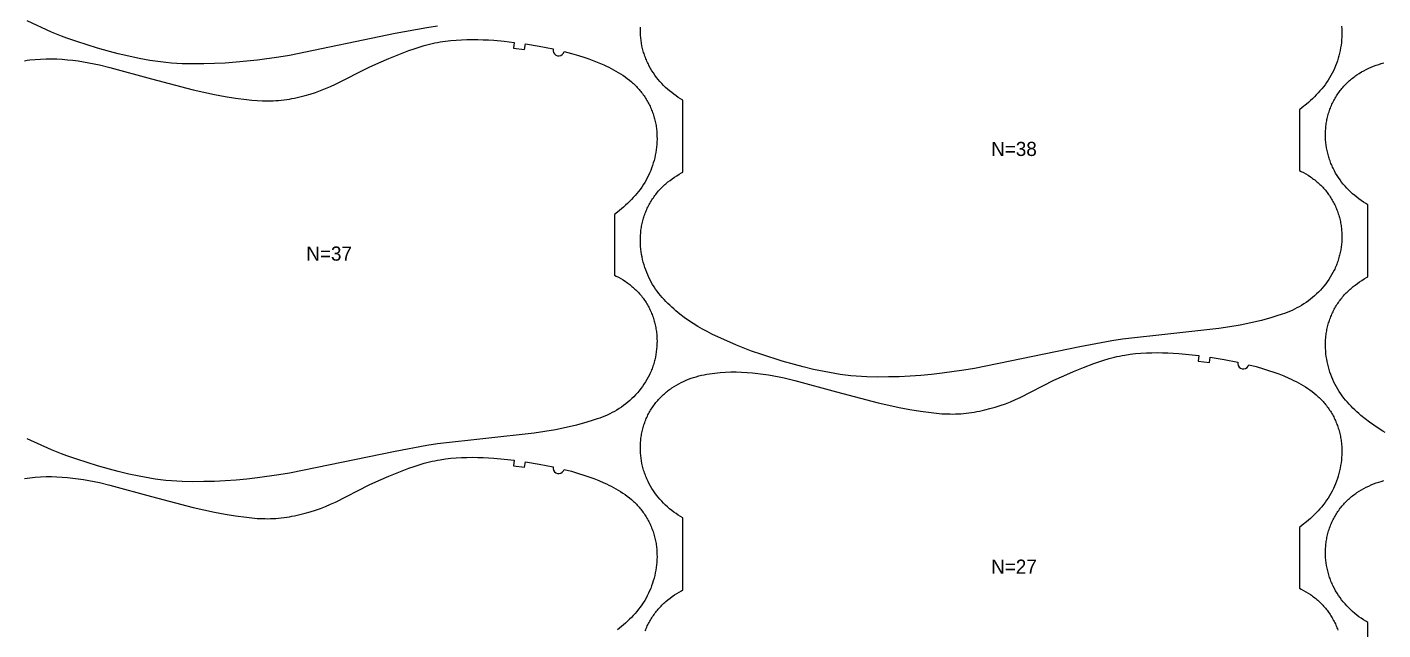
# Model space of a CAD drawing. Header units: inches. Extents: x 0 to 1954, y 0 to 1079.
# Drawn here: x 994.7 to 1474.4, y 537.3 to 750.5 of the extents above; entities that cross this region are included whole.
import ezdxf

# ---------------------------------------------------------------- set-up
doc = ezdxf.new("R2010")
doc.units = ezdxf.units.IN

msp = doc.modelspace()

# ---------------------------------------------------------------- linework, layer by layer
at = {"layer": '1'}
for points in [[(1139.982, 750.854), (1136.2112, 750.2661), (1124.9452, 748.2177), (1087.5626, 740.5021), (1083.7968, 739.8804), (1076.2344, 738.8352), (1072.4416, 738.4076), (1068.6404, 738.0617), (1064.8327, 737.7956), (1061.0207, 737.6047), (1057.2054, 737.4901), (1053.388, 737.46), (1049.5723, 737.5449), (1047.6664, 737.641), (1045.7629, 737.7757), (1043.8626, 737.9496), (1041.9664, 738.1634), (1040.0751, 738.4174), (1038.189, 738.7089), (1034.4332, 739.3913), (1030.7, 740.1862), (1026.9883, 741.0762), (1023.9075, 741.8815), (1019.6272, 743.0964), (1012.3492, 745.3997), (1008.7393, 746.6438), (1006.9488, 747.3037), (1005.1726, 747.9992), (1003.4131, 748.7348), (994.73, 752.6998)], [(1459.7754, 750.8057), (1459.8458, 749.8542), (1459.8836, 748.9006), (1459.8894, 747.9461), (1459.8638, 746.9918), (1459.8074, 746.039), (1459.7206, 745.0888), (1459.604, 744.1419), (1459.4579, 743.1992), (1459.2829, 742.2614), (1459.0792, 741.3291), (1458.8475, 740.4033), (1458.588, 739.4845), (1458.3012, 738.5736), (1457.9875, 737.6714), (1457.647, 736.779), (1457.2795, 735.8974), (1456.8851, 735.0279), (1456.4637, 734.1717), (1456.0153, 733.3298), (1455.5398, 732.5035), (1455.0372, 731.694), (1454.5078, 730.902), (1453.9529, 730.1276), (1453.3743, 729.3702), (1452.7734, 728.6296), (1452.1521, 727.9052), (1451.5119, 727.1969), (1450.8545, 726.5041), (1450.1816, 725.8265), (1449.4947, 725.1637), (1448.7947, 724.5151), (1448.0822, 723.8804), (1447.3581, 723.2589), (1445.8778, 722.0538), (1444.8894, 721.2999), (1444.8894, 699.7555), (1445.4608, 699.4817), (1446.3074, 699.0418), (1447.1394, 698.5741), (1447.9554, 698.0786), (1448.754, 697.5556), (1449.1463, 697.2839), (1449.5339, 697.0054), (1449.9164, 696.7201), (1450.2937, 696.428), (1450.6656, 696.1293), (1451.032, 695.8239), (1451.3928, 695.5118), (1451.7476, 695.1931), (1452.0964, 694.8679), (1452.439, 694.536), (1452.7752, 694.1976), (1453.1049, 693.8528), (1453.428, 693.5018), (1453.7444, 693.1446), (1454.0539, 692.7815), (1454.3564, 692.4125), (1454.6518, 692.0377), (1454.94, 691.6574), (1455.2209, 691.2717), (1455.4943, 690.8807), (1455.7601, 690.4845), (1456.0183, 690.0832), (1456.2686, 689.6771), (1456.511, 689.2662), (1456.7454, 688.8508), (1456.9716, 688.4308), (1457.1895, 688.0065), (1457.3991, 687.5781), (1457.6004, 687.1457), (1457.7933, 686.7094), (1457.9778, 686.2695), (1458.154, 685.8262), (1458.3217, 685.3796), (1458.481, 684.9298), (1458.6318, 684.4772), (1458.7742, 684.0217), (1458.908, 683.5637), (1459.0333, 683.1032), (1459.1501, 682.6406), (1459.2583, 682.1758), (1459.358, 681.7092), (1459.449, 681.2408), (1459.5314, 680.7709), (1459.6051, 680.2997), (1459.6704, 679.8271), (1459.727, 679.3535), (1459.7752, 678.8789), (1459.8149, 678.4035), (1459.8461, 677.9275), (1459.8689, 677.4509), (1459.8834, 676.974), (1459.8894, 676.4969), (1459.8766, 675.5425), (1459.8307, 674.589), (1459.7519, 673.6376), (1459.6406, 672.6894), (1459.4966, 671.7456), (1459.3202, 670.8076), (1459.1113, 669.8763), (1458.9947, 669.4137), (1458.8699, 668.9532), (1458.7371, 668.4951), (1458.5962, 668.0394), (1458.4472, 667.5864), (1458.2902, 667.1362), (1458.125, 666.6889), (1457.9518, 666.2447), (1457.7706, 665.8037), (1457.5814, 665.3661), (1457.3844, 664.9318), (1457.1797, 664.5012), (1456.7477, 663.6507), (1456.2864, 662.8155), (1455.7969, 661.9962), (1455.2801, 661.1936), (1454.7369, 660.4085), (1454.1685, 659.6415), (1453.5758, 658.8935), (1452.9594, 658.1649), (1452.3203, 657.4564), (1451.659, 656.7685), (1450.9764, 656.1019), (1450.2731, 655.457), (1449.5499, 654.8344), (1448.8076, 654.2347), (1448.0468, 653.6585), (1447.2686, 653.1059), (1446.4739, 652.5772), (1445.6636, 652.0727), (1444.8386, 651.5926), (1444.0001, 651.1371), (1443.1488, 650.7064), (1442.2858, 650.3008), (1441.4121, 649.9201), (1440.5287, 649.5624), (1439.6368, 649.2254), (1438.7376, 648.9069), (1436.9218, 648.3159), (1435.0906, 647.7712), (1431.4059, 646.7712), (1427.6956, 645.8798), (1423.9597, 645.0966), (1420.201, 644.4316), (1416.4237, 643.8878), (1399.3483, 642.0296), (1382.282, 640.09), (1378.5112, 639.5021), (1367.2452, 637.4537), (1329.8626, 629.7381), (1326.0968, 629.1164), (1318.5344, 628.0712), (1314.7416, 627.6436), (1310.9404, 627.2977), (1307.1327, 627.0316), (1303.3207, 626.8407), (1299.5054, 626.7261), (1295.688, 626.696), (1291.8723, 626.7809), (1289.9664, 626.877), (1288.0629, 627.0117), (1286.1626, 627.1856), (1284.2664, 627.3994), (1282.3751, 627.6534), (1280.489, 627.9449), (1276.7332, 628.6273), (1273, 629.4222), (1269.2883, 630.3122), (1266.2075, 631.1175), (1261.9272, 632.3324), (1254.6492, 634.6357), (1251.0393, 635.8798), (1249.2488, 636.5397), (1247.4726, 637.2352), (1245.7131, 637.9708), (1237.03, 641.9358), (1235.319, 642.7801), (1233.6338, 643.672), (1232.8036, 644.1405), (1231.9821, 644.6244), (1230.3647, 645.6358), (1228.7808, 646.7007), (1227.2297, 647.8141), (1225.7116, 648.9721), (1224.2313, 650.1772), (1223.5072, 650.7987), (1222.7948, 651.4334), (1222.0947, 652.082), (1221.4078, 652.7448), (1220.7349, 653.4224), (1220.0775, 654.1152), (1219.4373, 654.8235), (1218.816, 655.5479), (1218.2152, 656.2885), (1217.6365, 657.0459), (1217.0816, 657.8203), (1216.5522, 658.6123), (1216.0496, 659.4218), (1215.5742, 660.2481), (1215.1257, 661.09), (1214.7043, 661.9462), (1214.3099, 662.8157), (1213.9425, 663.6973), (1213.6019, 664.5897), (1213.2882, 665.4919), (1213.0015, 666.4028), (1212.742, 667.3216), (1212.5102, 668.2474), (1212.3065, 669.1797), (1212.1315, 670.1175), (1211.9854, 671.0602), (1211.8688, 672.0071), (1211.782, 672.9573), (1211.7256, 673.9101), (1211.7, 674.8644), (1211.7058, 675.8189), (1211.7436, 676.7725), (1211.814, 677.724), (1211.8615, 678.1986), (1211.9174, 678.6722), (1211.9817, 679.1447), (1212.0544, 679.6159), (1212.1358, 680.0857), (1212.2257, 680.5539), (1212.3243, 681.0204), (1212.4315, 681.485), (1212.5473, 681.9476), (1212.6716, 682.408), (1212.8043, 682.8662), (1212.9455, 683.3218), (1213.0949, 683.7749), (1213.2526, 684.2252), (1213.4185, 684.6726), (1213.5925, 685.1169), (1213.7747, 685.5581), (1213.9648, 685.9959), (1214.1629, 686.4302), (1214.3689, 686.8608), (1214.5827, 687.2877), (1214.8043, 687.7106), (1215.0336, 688.1295), (1215.2705, 688.5441), (1215.515, 688.9543), (1215.7669, 689.3599), (1216.0262, 689.7608), (1216.2928, 690.1569), (1216.5666, 690.5479), (1216.8475, 690.9337), (1217.1355, 691.3142), (1217.4305, 691.6892), (1217.7323, 692.0585), (1218.0409, 692.4221), (1218.3563, 692.7796), (1218.6782, 693.131), (1219.0067, 693.4761), (1219.3417, 693.8148), (1219.683, 694.147), (1220.0305, 694.4726), (1220.3838, 694.7919), (1220.7429, 695.105), (1221.4769, 695.7131), (1222.2306, 696.2978), (1223.0022, 696.8601), (1223.7897, 697.4012), (1224.5911, 697.9221), (1225.4045, 698.4236), (1226.2282, 698.9069), (1226.7, 699.1705), (1226.7, 724.7038), (1225.9259, 725.1544), (1225.1156, 725.6589), (1224.3208, 726.1876), (1223.5426, 726.7402), (1222.7818, 727.3164), (1222.0395, 727.9161), (1221.3163, 728.5387), (1220.613, 729.1836), (1219.9304, 729.8502), (1219.2691, 730.5381), (1218.63, 731.2466), (1218.0137, 731.9752), (1217.4209, 732.7232), (1216.8525, 733.4902), (1216.3094, 734.2753), (1215.7925, 735.0779), (1215.303, 735.8972), (1214.8417, 736.7324), (1214.4098, 737.5829), (1214.2051, 738.0135), (1214.008, 738.4478), (1213.8189, 738.8854), (1213.6376, 739.3264), (1213.4644, 739.7706), (1213.2992, 740.2179), (1213.1422, 740.6681), (1212.9932, 741.1211), (1212.8523, 741.5768), (1212.7195, 742.0349), (1212.5948, 742.4954), (1212.4781, 742.958), (1212.2692, 743.8893), (1212.0928, 744.8273), (1211.9489, 745.7711), (1211.8375, 746.7193), (1211.7587, 747.6707), (1211.7128, 748.6242), (1211.7, 749.5786), (1211.7061, 750.0557), (1211.7205, 750.5326)], [(993.8118, 738.6309), (994.7562, 738.77), (995.7035, 738.8902), (997.6042, 739.0788), (999.5092, 739.2054), (1001.4165, 739.2726), (1003.3246, 739.2814), (1005.2318, 739.2331), (1007.1368, 739.1292), (1009.0388, 738.9735), (1010.9367, 738.7703), (1012.8299, 738.524), (1014.7175, 738.2382), (1016.5985, 737.9129), (1018.4717, 737.5473), (1020.3361, 737.1409), (1024.039, 736.2179), (1038.7666, 732.1911), (1053.5332, 728.3093), (1057.2564, 727.468), (1060.9957, 726.7014), (1064.7488, 726.0062), (1068.5144, 725.3849), (1072.2967, 724.8721), (1074.1955, 724.6705), (1076.0984, 724.5174), (1078.0041, 724.4235), (1078.9576, 724.402), (1079.9112, 724.3994), (1080.8647, 724.4166), (1081.8179, 724.4535), (1082.7703, 724.5098), (1083.7215, 724.5852), (1084.6712, 724.6792), (1085.619, 724.7914), (1086.5645, 724.9216), (1087.5074, 725.0693), (1088.4472, 725.2342), (1089.3839, 725.4157), (1091.2472, 725.8269), (1093.0963, 726.2991), (1094.9303, 726.8283), (1096.7481, 727.4116), (1098.5476, 728.0484), (1100.3267, 728.7389), (1102.0832, 729.4835), (1103.8164, 730.2801), (1115.731, 736.3236), (1119.1963, 737.9231), (1122.7038, 739.4295), (1126.2419, 740.8604), (1129.8131, 742.2086), (1131.6133, 742.8456), (1133.4255, 743.4462), (1135.2521, 743.9976), (1136.1715, 744.2511), (1137.0953, 744.4875), (1138.0237, 744.7058), (1138.9563, 744.906), (1139.8929, 745.0887), (1140.8328, 745.2542), (1142.7211, 745.5357), (1144.6176, 745.7544), (1146.5193, 745.9143), (1148.4245, 746.0214), (1150.3321, 746.0819), (1152.2408, 746.102), (1154.1494, 746.087), (1156.0573, 746.0371), (1157.9637, 745.9517), (1159.868, 745.83), (1163.4606, 745.5057), (1167.0446, 745.0882), (1166.7947, 743.1039), (1170.7218, 742.5745), (1171.0088, 744.5538), (1175.936, 743.7092), (1180.8463, 742.7716), (1180.8463, 742.7716), (1180.803, 742.1506), (1180.9529, 741.5463), (1181.2812, 741.0174), (1181.7563, 740.6151), (1182.3321, 740.3783), (1182.9528, 740.3301), (1183.5583, 740.4751), (1184.0898, 740.7992), (1184.4959, 741.2711), (1184.7372, 741.845), (1187.307, 741.1585), (1189.861, 740.4137), (1191.6823, 739.8417), (1193.4914, 739.2326), (1195.2848, 738.5805), (1197.059, 737.8791), (1198.8105, 737.1227), (1199.6764, 736.7223), (1200.5349, 736.3065), (1201.3856, 735.8746), (1202.2279, 735.4262), (1203.0612, 734.9606), (1203.8849, 734.4773), (1204.6984, 733.9758), (1205.4998, 733.4549), (1206.2872, 732.9138), (1207.0588, 732.3515), (1207.8125, 731.7668), (1208.5466, 731.1587), (1208.9056, 730.8456), (1209.2589, 730.5263), (1209.6064, 730.2007), (1209.9477, 729.8685), (1210.2827, 729.5298), (1210.6112, 729.1847), (1210.9332, 728.8333), (1211.2485, 728.4758), (1211.5571, 728.1122), (1211.8589, 727.7429), (1212.1539, 727.3679), (1212.4419, 726.9874), (1212.7228, 726.6016), (1212.9966, 726.2106), (1213.2632, 725.8145), (1213.5225, 725.4136), (1213.7745, 725.008), (1214.0189, 724.5978), (1214.2559, 724.1832), (1214.4852, 723.7643), (1214.7067, 723.3414), (1214.9206, 722.9145), (1215.1265, 722.4839), (1215.3246, 722.0496), (1215.5148, 721.6118), (1215.6969, 721.1706), (1215.8709, 720.7263), (1216.0368, 720.2789), (1216.1945, 719.8286), (1216.344, 719.3755), (1216.4851, 718.9199), (1216.6178, 718.4617), (1216.7421, 718.0013), (1216.8579, 717.5387), (1216.9651, 717.0741), (1217.0637, 716.6076), (1217.1537, 716.1394), (1217.235, 715.6696), (1217.3077, 715.1984), (1217.372, 714.7259), (1217.4279, 714.2523), (1217.4754, 713.7777), (1217.5458, 712.8262), (1217.5836, 711.8726), (1217.5894, 710.9181), (1217.5638, 709.9638), (1217.5074, 709.011), (1217.4206, 708.0608), (1217.304, 707.1139), (1217.1579, 706.1712), (1216.9829, 705.2334), (1216.7792, 704.3011), (1216.5475, 703.3753), (1216.288, 702.4565), (1216.0012, 701.5456), (1215.6875, 700.6434), (1215.347, 699.751), (1214.9795, 698.8694), (1214.5851, 697.9999), (1214.1637, 697.1437), (1213.7153, 696.3018), (1213.2398, 695.4755), (1212.7372, 694.666), (1212.2078, 693.874), (1211.6529, 693.0996), (1211.0743, 692.3422), (1210.4734, 691.6016), (1209.8521, 690.8772), (1209.2119, 690.1689), (1208.5545, 689.4761), (1207.8816, 688.7985), (1207.1947, 688.1357), (1206.4947, 687.4871), (1205.7822, 686.8524), (1205.0581, 686.2309), (1203.5778, 685.0258), (1202.5894, 684.2719), (1202.5894, 662.7275), (1203.1608, 662.4537), (1204.0074, 662.0138), (1204.8394, 661.5461), (1205.6554, 661.0506), (1206.454, 660.5276), (1206.8463, 660.2559), (1207.2339, 659.9774), (1207.6164, 659.6921), (1207.9937, 659.4), (1208.3656, 659.1013), (1208.732, 658.7959), (1209.0928, 658.4838), (1209.4476, 658.1651), (1209.7964, 657.8399), (1210.139, 657.508), (1210.4752, 657.1696), (1210.8049, 656.8248), (1211.128, 656.4738), (1211.4444, 656.1166), (1211.7539, 655.7535), (1212.0564, 655.3845), (1212.3518, 655.0097), (1212.64, 654.6294), (1212.9209, 654.2437), (1213.1943, 653.8527), (1213.4601, 653.4565), (1213.7183, 653.0552), (1213.9686, 652.6491), (1214.211, 652.2382), (1214.4454, 651.8228), (1214.6716, 651.4028), (1214.8895, 650.9785), (1215.0991, 650.5501), (1215.3004, 650.1177), (1215.4933, 649.6814), (1215.6778, 649.2415), (1215.854, 648.7982), (1216.0217, 648.3516), (1216.181, 647.9018), (1216.3318, 647.4492), (1216.4742, 646.9937), (1216.608, 646.5357), (1216.7333, 646.0752), (1216.8501, 645.6126), (1216.9583, 645.1478), (1217.058, 644.6812), (1217.149, 644.2128), (1217.2314, 643.7429), (1217.3051, 643.2717), (1217.3704, 642.7991), (1217.427, 642.3255), (1217.4752, 641.8509), (1217.5149, 641.3755), (1217.5461, 640.8995), (1217.5689, 640.4229), (1217.5834, 639.946), (1217.5894, 639.4689), (1217.5766, 638.5145), (1217.5307, 637.561), (1217.4519, 636.6096), (1217.3406, 635.6614), (1217.1966, 634.7176), (1217.0202, 633.7796), (1216.8113, 632.8483), (1216.6947, 632.3857), (1216.5699, 631.9252), (1216.4371, 631.4671), (1216.2962, 631.0114), (1216.1472, 630.5584), (1215.9902, 630.1082), (1215.825, 629.6609), (1215.6518, 629.2167), (1215.4706, 628.7757), (1215.2814, 628.3381), (1215.0844, 627.9038), (1214.8797, 627.4732), (1214.4477, 626.6227), (1213.9864, 625.7875), (1213.4969, 624.9682), (1212.9801, 624.1656), (1212.4369, 623.3805), (1211.8685, 622.6135), (1211.2758, 621.8655), (1210.6594, 621.1369), (1210.0203, 620.4284), (1209.359, 619.7405), (1208.6764, 619.0739), (1207.9731, 618.429), (1207.2499, 617.8064), (1206.5076, 617.2067), (1205.7468, 616.6305), (1204.9686, 616.0779), (1204.1739, 615.5492), (1203.3636, 615.0447), (1202.5386, 614.5646), (1201.7001, 614.1091), (1200.8488, 613.6784), (1199.9858, 613.2728), (1199.1121, 612.8921), (1198.2287, 612.5344), (1197.3368, 612.1974), (1196.4376, 611.8789), (1194.6218, 611.2879), (1192.7906, 610.7432), (1189.1059, 609.7432), (1185.3956, 608.8518), (1181.6597, 608.0686), (1177.901, 607.4036), (1174.1237, 606.8598), (1157.0483, 605.0016), (1139.982, 603.062), (1136.2112, 602.4741), (1124.9452, 600.4257), (1087.5626, 592.7101), (1083.7968, 592.0884), (1076.2344, 591.0432), (1072.4416, 590.6156), (1068.6404, 590.2697), (1064.8327, 590.0036), (1061.0207, 589.8127), (1057.2054, 589.6981), (1053.388, 589.668), (1049.5723, 589.7529), (1047.6664, 589.849), (1045.7629, 589.9837), (1043.8626, 590.1576), (1041.9664, 590.3714), (1040.0751, 590.6254), (1038.189, 590.9169), (1034.4332, 591.5993), (1030.7, 592.3942), (1026.9883, 593.2842), (1023.9075, 594.0895), (1019.6272, 595.3044), (1012.3492, 597.6077), (1008.7393, 598.8518), (1006.9488, 599.5117), (1005.1726, 600.2072), (1003.4131, 600.9428), (994.73, 604.9078)], [(1475.2036, 607.1125), (1474.3821, 607.5964), (1472.7647, 608.6078), (1471.1808, 609.6727), (1469.6297, 610.7861), (1468.1116, 611.9441), (1466.6313, 613.1492), (1465.9072, 613.7707), (1465.1948, 614.4054), (1464.4947, 615.054), (1463.8078, 615.7168), (1463.1349, 616.3944), (1462.4775, 617.0872), (1461.8373, 617.7955), (1461.216, 618.5199), (1460.6152, 619.2605), (1460.0365, 620.0179), (1459.4816, 620.7923), (1458.9522, 621.5843), (1458.4496, 622.3938), (1457.9742, 623.2201), (1457.5257, 624.062), (1457.1043, 624.9182), (1456.7099, 625.7877), (1456.3425, 626.6693), (1456.0019, 627.5617), (1455.6882, 628.4639), (1455.4015, 629.3748), (1455.142, 630.2936), (1454.9102, 631.2194), (1454.7065, 632.1517), (1454.5315, 633.0895), (1454.3854, 634.0322), (1454.2688, 634.9791), (1454.182, 635.9293), (1454.1256, 636.8821), (1454.1, 637.8364), (1454.1058, 638.7909), (1454.1436, 639.7445), (1454.214, 640.696), (1454.2615, 641.1706), (1454.3174, 641.6442), (1454.3817, 642.1167), (1454.4544, 642.5879), (1454.5358, 643.0577), (1454.6257, 643.5259), (1454.7243, 643.9924), (1454.8315, 644.457), (1454.9473, 644.9196), (1455.0716, 645.38), (1455.2043, 645.8382), (1455.3455, 646.2938), (1455.4949, 646.7469), (1455.6526, 647.1972), (1455.8185, 647.6446), (1455.9925, 648.0889), (1456.1747, 648.5301), (1456.3648, 648.9679), (1456.5629, 649.4022), (1456.7689, 649.8328), (1456.9827, 650.2597), (1457.2043, 650.6826), (1457.4336, 651.1015), (1457.6705, 651.5161), (1457.915, 651.9263), (1458.1669, 652.3319), (1458.4262, 652.7328), (1458.6928, 653.1289), (1458.9666, 653.5199), (1459.2475, 653.9057), (1459.5355, 654.2862), (1459.8305, 654.6612), (1460.1323, 655.0305), (1460.4409, 655.3941), (1460.7563, 655.7516), (1461.0782, 656.103), (1461.4067, 656.4481), (1461.7417, 656.7868), (1462.083, 657.119), (1462.4305, 657.4446), (1462.7838, 657.7639), (1463.1429, 658.077), (1463.8769, 658.6851), (1464.6306, 659.2698), (1465.4022, 659.8321), (1466.1897, 660.3732), (1466.9911, 660.8941), (1467.8045, 661.3956), (1468.6282, 661.8789), (1469.1, 662.1425), (1469.1, 687.6758), (1468.3259, 688.1264), (1467.5156, 688.6309), (1466.7208, 689.1596), (1465.9426, 689.7122), (1465.1818, 690.2884), (1464.4395, 690.8881), (1463.7163, 691.5107), (1463.013, 692.1556), (1462.3304, 692.8222), (1461.6691, 693.5101), (1461.03, 694.2186), (1460.4137, 694.9472), (1459.8209, 695.6952), (1459.2525, 696.4622), (1458.7094, 697.2473), (1458.1925, 698.0499), (1457.703, 698.8692), (1457.2417, 699.7044), (1456.8098, 700.5549), (1456.6051, 700.9855), (1456.408, 701.4198), (1456.2189, 701.8574), (1456.0376, 702.2984), (1455.8644, 702.7426), (1455.6992, 703.1899), (1455.5422, 703.6401), (1455.3932, 704.0931), (1455.2523, 704.5488), (1455.1195, 705.0069), (1454.9948, 705.4674), (1454.8781, 705.93), (1454.6692, 706.8613), (1454.4928, 707.7993), (1454.3489, 708.7431), (1454.2375, 709.6913), (1454.1587, 710.6427), (1454.1128, 711.5962), (1454.1, 712.5506), (1454.1061, 713.0277), (1454.1205, 713.5046), (1454.1433, 713.9812), (1454.1745, 714.4572), (1454.2142, 714.9326), (1454.2624, 715.4072), (1454.3191, 715.8808), (1454.3843, 716.3534), (1454.4581, 716.8246), (1454.5405, 717.2945), (1454.6315, 717.7629), (1454.7311, 718.2295), (1454.8393, 718.6943), (1454.9561, 719.1569), (1455.0814, 719.6174), (1455.2152, 720.0754), (1455.3576, 720.5309), (1455.5084, 720.9835), (1455.6677, 721.4333), (1455.8354, 721.8799), (1456.0116, 722.3232), (1456.1961, 722.7631), (1456.3891, 723.1994), (1456.5903, 723.6318), (1456.7999, 724.0602), (1457.0178, 724.4845), (1457.244, 724.9045), (1457.4784, 725.3199), (1457.7208, 725.7308), (1457.9711, 726.1369), (1458.2293, 726.5381), (1458.4951, 726.9344), (1458.7685, 727.3254), (1459.0494, 727.7111), (1459.3376, 728.0914), (1459.633, 728.4662), (1459.9355, 728.8352), (1460.245, 729.1983), (1460.5614, 729.5555), (1460.8845, 729.9065), (1461.2142, 730.2513), (1461.5504, 730.5897), (1461.893, 730.9216), (1462.2418, 731.2468), (1462.5967, 731.5655), (1462.9574, 731.8776), (1463.3238, 732.183), (1463.6957, 732.4817), (1464.0731, 732.7738), (1464.4556, 733.0591), (1464.8431, 733.3376), (1465.2354, 733.6093), (1466.0341, 734.1323), (1466.85, 734.6278), (1467.682, 735.0955), (1468.5287, 735.5354), (1469.3889, 735.9477), (1470.2617, 736.3326), (1471.146, 736.6906), (1472.0407, 737.0218), (1472.9448, 737.3267), (1473.8572, 737.6056), (1474.7769, 737.8588)], [(1213.4185, 536.8806), (1213.5925, 537.3249), (1213.7747, 537.7661), (1213.9648, 538.2039), (1214.1629, 538.6382), (1214.3689, 539.0688), (1214.5827, 539.4957), (1214.8043, 539.9186), (1215.0336, 540.3375), (1215.2705, 540.7521), (1215.515, 541.1623), (1215.7669, 541.5679), (1216.0262, 541.9688), (1216.2928, 542.3649), (1216.5666, 542.7559), (1216.8475, 543.1417), (1217.1355, 543.5222), (1217.4305, 543.8972), (1217.7323, 544.2665), (1218.0409, 544.6301), (1218.3563, 544.9876), (1218.6782, 545.339), (1219.0067, 545.6841), (1219.3417, 546.0228), (1219.683, 546.355), (1220.0305, 546.6806), (1220.3838, 546.9999), (1220.7429, 547.313), (1221.4769, 547.9211), (1222.2306, 548.5058), (1223.0022, 549.0681), (1223.7897, 549.6092), (1224.5911, 550.1301), (1225.4045, 550.6316), (1226.2282, 551.1149), (1226.7, 551.3785), (1226.7, 576.9118), (1225.9259, 577.3624), (1225.1156, 577.8669), (1224.3208, 578.3956), (1223.5426, 578.9482), (1222.7818, 579.5244), (1222.0395, 580.1241), (1221.3163, 580.7467), (1220.613, 581.3916), (1219.9304, 582.0582), (1219.2691, 582.7461), (1218.63, 583.4546), (1218.0137, 584.1832), (1217.4209, 584.9312), (1216.8525, 585.6982), (1216.3094, 586.4833), (1215.7925, 587.2859), (1215.303, 588.1052), (1214.8417, 588.9404), (1214.4098, 589.7909), (1214.2051, 590.2215), (1214.008, 590.6558), (1213.8189, 591.0934), (1213.6376, 591.5344), (1213.4644, 591.9786), (1213.2992, 592.4259), (1213.1422, 592.8761), (1212.9932, 593.3291), (1212.8523, 593.7848), (1212.7195, 594.2429), (1212.5948, 594.7034), (1212.4781, 595.166), (1212.2692, 596.0973), (1212.0928, 597.0353), (1211.9489, 597.9791), (1211.8375, 598.9273), (1211.7587, 599.8787), (1211.7128, 600.8322), (1211.7, 601.7866), (1211.7061, 602.2637), (1211.7205, 602.7406), (1211.7433, 603.2172), (1211.7745, 603.6932), (1211.8142, 604.1686), (1211.8624, 604.6432), (1211.9191, 605.1168), (1211.9843, 605.5894), (1212.0581, 606.0606), (1212.1405, 606.5305), (1212.2315, 606.9989), (1212.3311, 607.4655), (1212.4393, 607.9303), (1212.5561, 608.3929), (1212.6814, 608.8534), (1212.8152, 609.3114), (1212.9576, 609.7669), (1213.1084, 610.2195), (1213.2677, 610.6693), (1213.4354, 611.1159), (1213.6116, 611.5592), (1213.7961, 611.9991), (1213.9891, 612.4354), (1214.1903, 612.8678), (1214.3999, 613.2962), (1214.6178, 613.7205), (1214.844, 614.1405), (1215.0784, 614.5559), (1215.3208, 614.9668), (1215.5711, 615.3729), (1215.8293, 615.7741), (1216.0951, 616.1704), (1216.3685, 616.5614), (1216.6494, 616.9471), (1216.9376, 617.3274), (1217.233, 617.7022), (1217.5355, 618.0712), (1217.845, 618.4343), (1218.1614, 618.7915), (1218.4845, 619.1425), (1218.8142, 619.4873), (1219.1504, 619.8257), (1219.493, 620.1576), (1219.8418, 620.4828), (1220.1967, 620.8015), (1220.5574, 621.1136), (1220.9238, 621.419), (1221.2957, 621.7177), (1221.6731, 622.0098), (1222.0556, 622.2951), (1222.4431, 622.5736), (1222.8354, 622.8453), (1223.6341, 623.3683), (1224.45, 623.8638), (1225.282, 624.3315), (1226.1287, 624.7714), (1226.9889, 625.1837), (1227.8617, 625.5686), (1228.746, 625.9266), (1229.6407, 626.2578), (1230.5448, 626.5627), (1231.4572, 626.8416), (1232.3769, 627.0948), (1233.303, 627.3227), (1234.2346, 627.5265), (1235.1711, 627.7074), (1236.1118, 627.8669), (1237.0562, 628.006), (1238.0035, 628.1262), (1239.9042, 628.3148), (1241.8092, 628.4414), (1243.7165, 628.5086), (1245.6246, 628.5174), (1247.5318, 628.4691), (1249.4368, 628.3652), (1251.3388, 628.2095), (1253.2367, 628.0063), (1255.1299, 627.76), (1257.0175, 627.4742), (1258.8985, 627.1489), (1260.7717, 626.7833), (1262.6361, 626.3769), (1266.339, 625.4539), (1281.0666, 621.4271), (1295.8332, 617.5453), (1299.5564, 616.704), (1303.2957, 615.9374), (1307.0488, 615.2422), (1310.8144, 614.6209), (1314.5967, 614.1081), (1316.4955, 613.9065), (1318.3984, 613.7534), (1320.3041, 613.6595), (1321.2576, 613.638), (1322.2112, 613.6354), (1323.1647, 613.6526), (1324.1179, 613.6895), (1325.0703, 613.7458), (1326.0215, 613.8212), (1326.9712, 613.9152), (1327.919, 614.0274), (1328.8645, 614.1576), (1329.8074, 614.3053), (1330.7472, 614.4702), (1331.6839, 614.6517), (1333.5472, 615.0629), (1335.3963, 615.5351), (1337.2303, 616.0643), (1339.0481, 616.6476), (1340.8476, 617.2844), (1342.6267, 617.9749), (1344.3832, 618.7195), (1346.1164, 619.5161), (1358.031, 625.5596), (1361.4963, 627.1591), (1365.0038, 628.6655), (1368.5419, 630.0964), (1372.1131, 631.4446), (1373.9133, 632.0816), (1375.7255, 632.6822), (1377.5521, 633.2336), (1378.4715, 633.4871), (1379.3953, 633.7235), (1380.3237, 633.9418), (1381.2563, 634.142), (1382.1929, 634.3247), (1383.1328, 634.4902), (1385.0211, 634.7717), (1386.9176, 634.9904), (1388.8193, 635.1503), (1390.7245, 635.2574), (1392.6321, 635.3179), (1394.5408, 635.338), (1396.4494, 635.323), (1398.3573, 635.2731), (1400.2637, 635.1877), (1402.168, 635.066), (1405.7606, 634.7417), (1409.3446, 634.3242), (1409.0947, 632.3399), (1413.0218, 631.8105), (1413.3088, 633.7898), (1418.236, 632.9452), (1423.1463, 632.0076), (1423.1463, 632.0076), (1423.103, 631.3866), (1423.2529, 630.7823), (1423.5812, 630.2534), (1424.0563, 629.8511), (1424.6321, 629.6143), (1425.2528, 629.5661), (1425.8583, 629.7111), (1426.3898, 630.0352), (1426.7959, 630.5071), (1427.0372, 631.081), (1429.607, 630.3945), (1432.161, 629.6497), (1433.9823, 629.0777), (1435.7914, 628.4686), (1437.5848, 627.8165), (1439.359, 627.1151), (1441.1105, 626.3587), (1441.9764, 625.9583), (1442.8349, 625.5425), (1443.6856, 625.1106), (1444.5279, 624.6622), (1445.3612, 624.1966), (1446.1849, 623.7133), (1446.9984, 623.2118), (1447.7998, 622.6909), (1448.5872, 622.1498), (1449.3588, 621.5875), (1450.1125, 621.0028), (1450.8466, 620.3947), (1451.2056, 620.0816), (1451.5589, 619.7623), (1451.9064, 619.4367), (1452.2477, 619.1045), (1452.5827, 618.7658), (1452.9112, 618.4207), (1453.2332, 618.0693), (1453.5485, 617.7118), (1453.8571, 617.3482), (1454.1589, 616.9789), (1454.4539, 616.6039), (1454.7419, 616.2234), (1455.0228, 615.8376), (1455.2966, 615.4466), (1455.5632, 615.0505), (1455.8225, 614.6496), (1456.0745, 614.244), (1456.3189, 613.8338), (1456.5559, 613.4192), (1456.7852, 613.0003), (1457.0067, 612.5774), (1457.2206, 612.1505), (1457.4265, 611.7199), (1457.6246, 611.2856), (1457.8148, 610.8478), (1457.9969, 610.4066), (1458.1709, 609.9623), (1458.3368, 609.5149), (1458.4945, 609.0646), (1458.644, 608.6115), (1458.7851, 608.1559), (1458.9178, 607.6977), (1459.0421, 607.2373), (1459.1579, 606.7747), (1459.2651, 606.3101), (1459.3637, 605.8436), (1459.4537, 605.3754), (1459.535, 604.9056), (1459.6077, 604.4344), (1459.672, 603.9619), (1459.7279, 603.4883), (1459.7754, 603.0137), (1459.8458, 602.0622), (1459.8836, 601.1086), (1459.8894, 600.1541), (1459.8638, 599.1998), (1459.8074, 598.247), (1459.7206, 597.2968), (1459.604, 596.3499), (1459.4579, 595.4072), (1459.2829, 594.4694), (1459.0792, 593.5371), (1458.8475, 592.6113), (1458.588, 591.6925), (1458.3012, 590.7816), (1457.9875, 589.8794), (1457.647, 588.987), (1457.2795, 588.1054), (1456.8851, 587.2359), (1456.4637, 586.3797), (1456.0153, 585.5378), (1455.5398, 584.7115), (1455.0372, 583.902), (1454.5078, 583.11), (1453.9529, 582.3356), (1453.3743, 581.5782), (1452.7734, 580.8376), (1452.1521, 580.1132), (1451.5119, 579.4049), (1450.8545, 578.7121), (1450.1816, 578.0345), (1449.4947, 577.3717), (1448.7947, 576.7231), (1448.0822, 576.0884), (1447.3581, 575.4669), (1445.8778, 574.2618), (1444.8894, 573.5079), (1444.8894, 551.9635), (1445.4608, 551.6897), (1446.3074, 551.2498), (1447.1394, 550.7821), (1447.9554, 550.2866), (1448.754, 549.7636), (1449.1463, 549.4919), (1449.5339, 549.2134), (1449.9164, 548.9281), (1450.2937, 548.636), (1450.6656, 548.3373), (1451.032, 548.0319), (1451.3928, 547.7198), (1451.7476, 547.4011), (1452.0964, 547.0759), (1452.439, 546.744), (1452.7752, 546.4056), (1453.1049, 546.0608), (1453.428, 545.7098), (1453.7444, 545.3526), (1454.0539, 544.9895), (1454.3564, 544.6205), (1454.6518, 544.2457), (1454.94, 543.8654), (1455.2209, 543.4797), (1455.4943, 543.0887), (1455.7601, 542.6925), (1456.0183, 542.2912), (1456.2686, 541.8851), (1456.511, 541.4742), (1456.7454, 541.0588), (1456.9716, 540.6388), (1457.1895, 540.2145), (1457.3991, 539.7861), (1457.6004, 539.3537), (1457.7933, 538.9174), (1457.9778, 538.4775), (1458.154, 538.0342), (1458.3217, 537.5876), (1458.481, 537.1378)], [(993.8118, 590.8389), (994.7562, 590.978), (995.7035, 591.0982), (997.6042, 591.2868), (999.5092, 591.4134), (1001.4165, 591.4806), (1003.3246, 591.4894), (1005.2318, 591.4411), (1007.1368, 591.3372), (1009.0388, 591.1815), (1010.9367, 590.9783), (1012.8299, 590.732), (1014.7175, 590.4462), (1016.5985, 590.1209), (1018.4717, 589.7553), (1020.3361, 589.3489), (1024.039, 588.4259), (1038.7666, 584.3991), (1053.5332, 580.5173), (1057.2564, 579.676), (1060.9957, 578.9094), (1064.7488, 578.2142), (1068.5144, 577.5929), (1072.2967, 577.0801), (1074.1955, 576.8785), (1076.0984, 576.7254), (1078.0041, 576.6315), (1078.9576, 576.61), (1079.9112, 576.6074), (1080.8647, 576.6246), (1081.8179, 576.6615), (1082.7703, 576.7178), (1083.7215, 576.7932), (1084.6712, 576.8872), (1085.619, 576.9994), (1086.5645, 577.1296), (1087.5074, 577.2773), (1088.4472, 577.4422), (1089.3839, 577.6237), (1091.2472, 578.0349), (1093.0963, 578.5071), (1094.9303, 579.0363), (1096.7481, 579.6196), (1098.5476, 580.2564), (1100.3267, 580.9469), (1102.0832, 581.6915), (1103.8164, 582.4881), (1115.731, 588.5316), (1119.1963, 590.1311), (1122.7038, 591.6375), (1126.2419, 593.0684), (1129.8131, 594.4166), (1131.6133, 595.0536), (1133.4255, 595.6542), (1135.2521, 596.2056), (1136.1715, 596.4591), (1137.0953, 596.6955), (1138.0237, 596.9138), (1138.9563, 597.114), (1139.8929, 597.2967), (1140.8328, 597.4622), (1142.7211, 597.7437), (1144.6176, 597.9624), (1146.5193, 598.1223), (1148.4245, 598.2294), (1150.3321, 598.2899), (1152.2408, 598.31), (1154.1494, 598.295), (1156.0573, 598.2451), (1157.9637, 598.1597), (1159.868, 598.038), (1163.4606, 597.7137), (1167.0446, 597.2962), (1166.7947, 595.3119), (1170.7218, 594.7825), (1171.0088, 596.7618), (1175.936, 595.9172), (1180.8463, 594.9796), (1180.8463, 594.9796), (1180.803, 594.3586), (1180.9529, 593.7543), (1181.2812, 593.2254), (1181.7563, 592.8231), (1182.3321, 592.5863), (1182.9528, 592.5381), (1183.5583, 592.6831), (1184.0898, 593.0072), (1184.4959, 593.4791), (1184.7372, 594.053), (1187.307, 593.3665), (1189.861, 592.6217), (1191.6823, 592.0497), (1193.4914, 591.4406), (1195.2848, 590.7885), (1197.059, 590.0871), (1198.8105, 589.3307), (1199.6764, 588.9303), (1200.5349, 588.5145), (1201.3856, 588.0826), (1202.2279, 587.6342), (1203.0612, 587.1686), (1203.8849, 586.6853), (1204.6984, 586.1838), (1205.4998, 585.6629), (1206.2872, 585.1218), (1207.0588, 584.5595), (1207.8125, 583.9748), (1208.5466, 583.3667), (1208.9056, 583.0536), (1209.2589, 582.7343), (1209.6064, 582.4087), (1209.9477, 582.0765), (1210.2827, 581.7378), (1210.6112, 581.3927), (1210.9332, 581.0413), (1211.2485, 580.6838), (1211.5571, 580.3202), (1211.8589, 579.9509), (1212.1539, 579.5759), (1212.4419, 579.1954), (1212.7228, 578.8096), (1212.9966, 578.4186), (1213.2632, 578.0225), (1213.5225, 577.6216), (1213.7745, 577.216), (1214.0189, 576.8058), (1214.2559, 576.3912), (1214.4852, 575.9723), (1214.7067, 575.5494), (1214.9206, 575.1225), (1215.1265, 574.6919), (1215.3246, 574.2576), (1215.5148, 573.8198), (1215.6969, 573.3786), (1215.8709, 572.9343), (1216.0368, 572.4869), (1216.1945, 572.0366), (1216.344, 571.5835), (1216.4851, 571.1279), (1216.6178, 570.6697), (1216.7421, 570.2093), (1216.8579, 569.7467), (1216.9651, 569.2821), (1217.0637, 568.8156), (1217.1537, 568.3474), (1217.235, 567.8776), (1217.3077, 567.4064), (1217.372, 566.9339), (1217.4279, 566.4603), (1217.4754, 565.9857), (1217.5458, 565.0342), (1217.5836, 564.0806), (1217.5894, 563.1261), (1217.5638, 562.1718), (1217.5074, 561.219), (1217.4206, 560.2688), (1217.304, 559.3219), (1217.1579, 558.3792), (1216.9829, 557.4414), (1216.7792, 556.5091), (1216.5475, 555.5833), (1216.288, 554.6645), (1216.0012, 553.7536), (1215.6875, 552.8514), (1215.347, 551.959), (1214.9795, 551.0774), (1214.5851, 550.2079), (1214.1637, 549.3517), (1213.7153, 548.5098), (1213.2398, 547.6835), (1212.7372, 546.874), (1212.2078, 546.082), (1211.6529, 545.3076), (1211.0743, 544.5502), (1210.4734, 543.8096), (1209.8521, 543.0852), (1209.2119, 542.3769), (1208.5545, 541.6841), (1207.8816, 541.0065), (1207.1947, 540.3437), (1206.4947, 539.6951), (1205.7822, 539.0604), (1205.0581, 538.4389), (1203.5778, 537.2338)], [(1469.1, 514.3505), (1469.1, 539.8838), (1468.3259, 540.3344), (1467.5156, 540.8389), (1466.7208, 541.3676), (1465.9426, 541.9202), (1465.1818, 542.4964), (1464.4395, 543.0961), (1463.7163, 543.7187), (1463.013, 544.3636), (1462.3304, 545.0302), (1461.6691, 545.7181), (1461.03, 546.4266), (1460.4137, 547.1552), (1459.8209, 547.9032), (1459.2525, 548.6702), (1458.7094, 549.4553), (1458.1925, 550.2579), (1457.703, 551.0772), (1457.2417, 551.9124), (1456.8098, 552.7629), (1456.6051, 553.1935), (1456.408, 553.6278), (1456.2189, 554.0654), (1456.0376, 554.5064), (1455.8644, 554.9506), (1455.6992, 555.3979), (1455.5422, 555.8481), (1455.3932, 556.3011), (1455.2523, 556.7568), (1455.1195, 557.2149), (1454.9948, 557.6754), (1454.8781, 558.138), (1454.6692, 559.0693), (1454.4928, 560.0073), (1454.3489, 560.9511), (1454.2375, 561.8993), (1454.1587, 562.8507), (1454.1128, 563.8042), (1454.1, 564.7586), (1454.1061, 565.2357), (1454.1205, 565.7126), (1454.1433, 566.1892), (1454.1745, 566.6652), (1454.2142, 567.1406), (1454.2624, 567.6152), (1454.3191, 568.0888), (1454.3843, 568.5614), (1454.4581, 569.0326), (1454.5405, 569.5025), (1454.6315, 569.9709), (1454.7311, 570.4375), (1454.8393, 570.9023), (1454.9561, 571.3649), (1455.0814, 571.8254), (1455.2152, 572.2834), (1455.3576, 572.7389), (1455.5084, 573.1915), (1455.6677, 573.6413), (1455.8354, 574.0879), (1456.0116, 574.5312), (1456.1961, 574.9711), (1456.3891, 575.4074), (1456.5903, 575.8398), (1456.7999, 576.2682), (1457.0178, 576.6925), (1457.244, 577.1125), (1457.4784, 577.5279), (1457.7208, 577.9388), (1457.9711, 578.3449), (1458.2293, 578.7461), (1458.4951, 579.1424), (1458.7685, 579.5334), (1459.0494, 579.9191), (1459.3376, 580.2994), (1459.633, 580.6742), (1459.9355, 581.0432), (1460.245, 581.4063), (1460.5614, 581.7635), (1460.8845, 582.1145), (1461.2142, 582.4593), (1461.5504, 582.7977), (1461.893, 583.1296), (1462.2418, 583.4548), (1462.5967, 583.7735), (1462.9574, 584.0856), (1463.3238, 584.391), (1463.6957, 584.6897), (1464.0731, 584.9818), (1464.4556, 585.2671), (1464.8431, 585.5456), (1465.2354, 585.8173), (1466.0341, 586.3403), (1466.85, 586.8358), (1467.682, 587.3035), (1468.5287, 587.7434), (1469.3889, 588.1557), (1470.2617, 588.5406), (1471.146, 588.8986), (1472.0407, 589.2298), (1472.9448, 589.5347), (1473.8572, 589.8136), (1474.7769, 590.0668)]]:
    msp.add_lwpolyline(points, dxfattribs=at)

# ---------------------------------------------------------------- texts
for s, p in [('N=38', (1335.7947, 704.913)), ('N=37', (1093.4947, 667.885)), ('N=27', (1335.7947, 557.121))]:
    msp.add_text(s, height=5, dxfattribs=at).set_placement(p)

doc.saveas('drawing.dxf')
